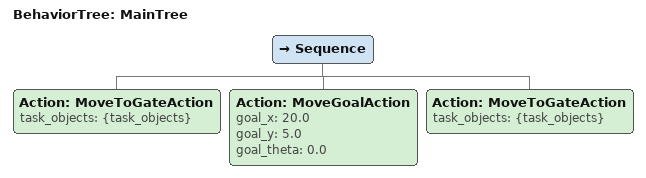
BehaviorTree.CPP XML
<?xml version="1.0"?>
<root main_tree_to_execute="MainTree">
    <BehaviorTree ID="MainTree">
        <Sequence>
            <Action ID="MoveToGateAction" task_objects="{task_objects}"/>
            <Action ID="MoveGoalAction" goal_x="20.0" goal_y="5.0" goal_theta="0.0"/>
            <Action ID="MoveToGateAction" task_objects="{task_objects}"/>
        </Sequence>
    </BehaviorTree>
</root>
